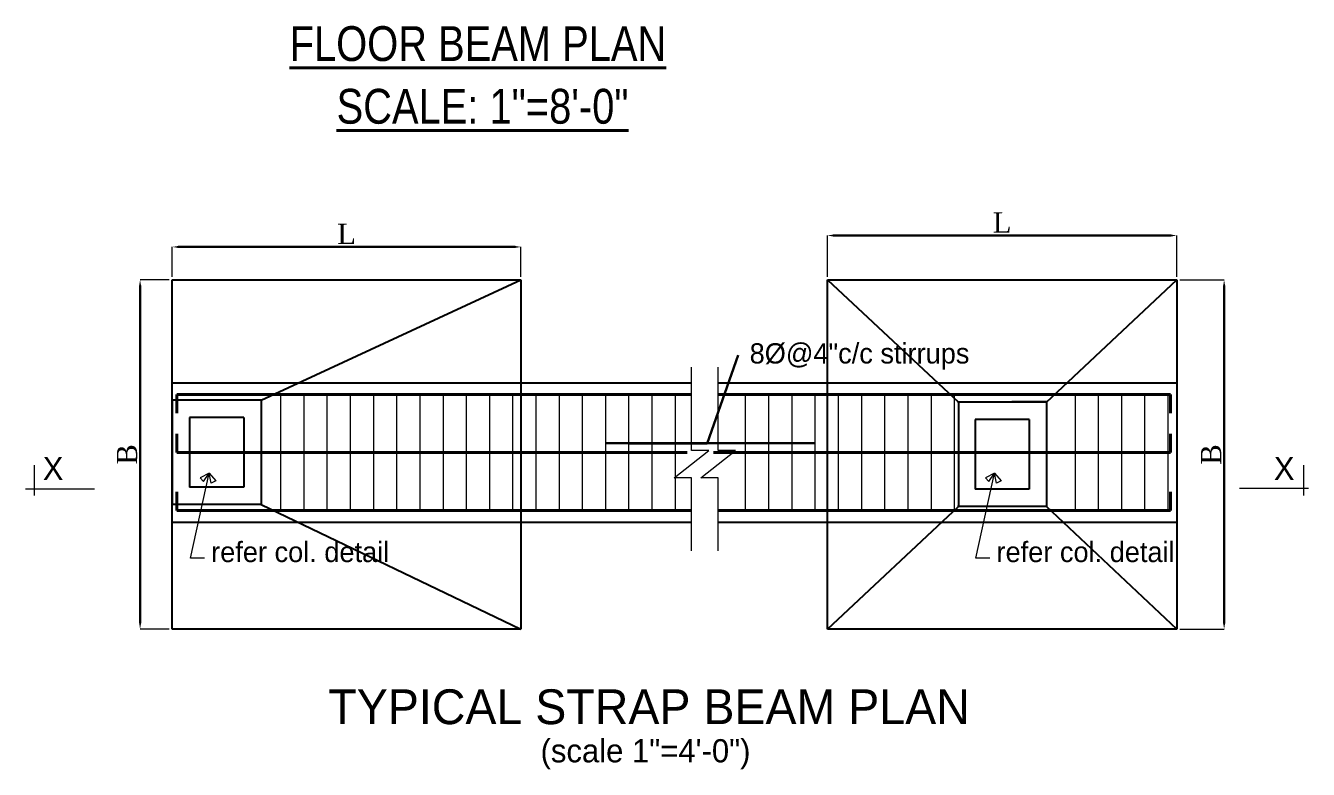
# Model space of a CAD drawing. Header units: inches. Extents: x 149715 to 156550, y -16726 to -14386.
# Drawn here: x 150642.8 to 151085, y -16061.5 to -15805.1 of the extents above; entities that cross this region are included whole.
import ezdxf
from ezdxf.enums import TextEntityAlignment as Align

# ---------------------------------------------------------------- set-up
doc = ezdxf.new("R2010")
doc.units = ezdxf.units.IN
doc.header["$LTSCALE"] = 0.5
doc.header["$MEASUREMENT"] = 0
doc.header["$PDMODE"] = 66
doc.linetypes.add('ACAD_ISO04W100', pattern=[30, 24, -3, 0, -3])
for name, color, linetype, lineweight in [('cl', 4, 'ACAD_ISO04W100', 15), ('DIM', 4, 'Continuous', 5), ('REINFORCEMENT', 2, 'Continuous', 40), ('TEXT', 220, 'Continuous', 9), ('tiles', 30, 'Continuous', 5), ('wall', 1, 'Continuous', 40)]:
    doc.layers.add(name, color=color, linetype=linetype, lineweight=lineweight)
doc.layers.add('hatch2', color=1, linetype='Continuous')
doc.styles.add('ordinary', font='ARIALN.TTF')
doc.styles.add('Text', font='GOTHIC.TTF', dxfattribs={"height": 6})
doc.styles.add('TEXT-4', font='times.ttf', dxfattribs={"height": 7})
doc.dimstyles.new('DIM-4', dxfattribs={"dimtxt": 4, "dimasz": 2, "dimexe": 0, "dimexo": 1, "dimgap": 1, "dimtad": 1, "dimdec": 0, "dimlfac": 0.5, "dimzin": 3, "dimdsep": 46, "dimlunit": 4, "dimtxsty": 'TEXT-4', "dimcen": 0.09, "dimadec": 0, "dimazin": 0, "dimtfac": 1, "dimtdec": 0, "dimtix": 1, "dimtofl": 0, "dimtmove": 2, "dimatfit": 2, "dimfxl": 1, "dimtolj": 1, "dimtzin": 0, "dimlwe": 5, "dimarcsym": 0})

# ---------------------------------------------------------------- blocks, each defined once
blk = doc.blocks.new('*D55')
at = {"layer": 'Defpoints', "color": 0, "lineweight": 30, "transparency": 16777216}
for p in [(880275.83, -14779.13), (880275.83, -14794.4), (880396.31, -14794.4)]:
    blk.add_point(p, dxfattribs=at)
at = {"layer": 'DIM', "color": 0, "lineweight": 5, "transparency": 16777216}
for p, q in [((880275.83, -14793.4), (880275.83, -14779.13)), ((880396.31, -14793.4), (880396.31, -14779.13))]:
    blk.add_line(p, q, dxfattribs=at)
at = {"layer": 'DIM', "color": 0, "lineweight": -2, "transparency": 16777216}
blk.add_line((880394.31, -14779.13), (880277.83, -14779.13), dxfattribs=at)
at = {"layer": 'DIM', "color": 0, "lineweight": 30, "transparency": 16777216}
for points in [[(880277.83, -14778.8), (880277.83, -14779.46), (880275.83, -14779.13)], [(880394.31, -14778.8), (880394.31, -14779.46), (880396.31, -14779.13)]]:
    blk.add_solid(points, dxfattribs=at)
at = {"layer": 'DIM', "color": 0, "transparency": 16777216, "insert": (880336.07, -14774.63), "char_height": 7, "attachment_point": 5, "style": 'TEXT-4'}
blk.add_mtext('\\A1;L', dxfattribs=at)
blk = doc.blocks.new('*D56')
at = {"layer": 'Defpoints', "color": 0, "lineweight": 30, "transparency": 16777216}
for p in [(880396.31, -14794.4), (880396.31, -14914.82), (880412.62, -14914.82)]:
    blk.add_point(p, dxfattribs=at)
at = {"layer": 'DIM', "color": 0, "lineweight": 5, "transparency": 16777216}
for p, q in [((880397.31, -14794.4), (880412.62, -14794.4)), ((880397.31, -14914.82), (880412.62, -14914.82))]:
    blk.add_line(p, q, dxfattribs=at)
at = {"layer": 'DIM', "color": 0, "lineweight": -2, "transparency": 16777216}
blk.add_line((880412.62, -14796.4), (880412.62, -14912.82), dxfattribs=at)
at = {"layer": 'DIM', "color": 0, "lineweight": 30, "transparency": 16777216}
for points in [[(880412.29, -14796.4), (880412.95, -14796.4), (880412.62, -14794.4)], [(880412.29, -14912.82), (880412.95, -14912.82), (880412.62, -14914.82)]]:
    blk.add_solid(points, dxfattribs=at)
at = {"layer": 'DIM', "color": 0, "transparency": 16777216, "insert": (880408.12, -14854.61), "char_height": 7, "attachment_point": 5, "rotation": 90, "style": 'TEXT-4'}
blk.add_mtext('\\A1;B', dxfattribs=at)
blk = doc.blocks.new('*D57')
at = {"layer": 'Defpoints', "color": 0, "lineweight": 30, "transparency": 16777216}
for p in [(880049.97, -14783.06), (880049.97, -14794.4), (880170.19, -14794.4)]:
    blk.add_point(p, dxfattribs=at)
at = {"layer": 'DIM', "color": 0, "lineweight": 5, "transparency": 16777216}
for p, q in [((880049.97, -14793.4), (880049.97, -14783.06)), ((880170.19, -14793.4), (880170.19, -14783.06))]:
    blk.add_line(p, q, dxfattribs=at)
at = {"layer": 'DIM', "color": 0, "lineweight": -2, "transparency": 16777216}
blk.add_line((880168.19, -14783.06), (880051.97, -14783.06), dxfattribs=at)
at = {"layer": 'DIM', "color": 0, "lineweight": 30, "transparency": 16777216}
for points in [[(880051.97, -14782.73), (880051.97, -14783.4), (880049.97, -14783.06)], [(880168.19, -14782.73), (880168.19, -14783.4), (880170.19, -14783.06)]]:
    blk.add_solid(points, dxfattribs=at)
at = {"layer": 'DIM', "color": 0, "transparency": 16777216, "insert": (880110.08, -14778.56), "char_height": 7, "attachment_point": 5, "style": 'TEXT-4'}
blk.add_mtext('\\A1;L', dxfattribs=at)
blk = doc.blocks.new('*D58')
at = {"layer": 'Defpoints', "color": 0, "lineweight": 30, "transparency": 16777216}
for p in [(880049.97, -14794.4), (880038.89, -14914.8), (880049.97, -14914.8)]:
    blk.add_point(p, dxfattribs=at)
at = {"layer": 'DIM', "color": 0, "lineweight": 5, "transparency": 16777216}
for p, q in [((880048.97, -14794.4), (880038.89, -14794.4)), ((880048.97, -14914.8), (880038.89, -14914.8))]:
    blk.add_line(p, q, dxfattribs=at)
at = {"layer": 'DIM', "color": 0, "lineweight": -2, "transparency": 16777216}
blk.add_line((880038.89, -14796.4), (880038.89, -14912.8), dxfattribs=at)
at = {"layer": 'DIM', "color": 0, "lineweight": 30, "transparency": 16777216}
for points in [[(880038.56, -14796.4), (880039.22, -14796.4), (880038.89, -14794.4)], [(880038.56, -14912.8), (880039.22, -14912.8), (880038.89, -14914.8)]]:
    blk.add_solid(points, dxfattribs=at)
at = {"layer": 'DIM', "color": 0, "transparency": 16777216, "insert": (880034.39, -14854.6), "char_height": 7, "attachment_point": 5, "rotation": 90, "style": 'TEXT-4'}
blk.add_mtext('\\A1;B', dxfattribs=at)
blk = doc.blocks.new('MMMMM')
at = {"layer": 'DIM'}
for p, q in [((880002.43, -14868.78), (880002.43, -14858.31)), ((880440.08, -14868.78), (880440.08, -14858.31)), ((879999.44, -14866.43), (880023.18, -14866.43)), ((880441.65, -14866.3), (880417.91, -14866.3))]:
    blk.add_line(p, q, dxfattribs=at)
at = {"layer": 'hatch2'}
for p, q in [((880049.97, -14914.8), (880049.97, -14794.4)), ((880049.97, -14794.4), (880170.19, -14794.4)), ((880080.65, -14835.89), (880170.19, -14794.4)), ((880170.19, -14794.4), (880170.19, -14914.8)), ((880275.83, -14794.4), (880396.31, -14794.4)), ((880275.83, -14914.8), (880275.83, -14794.4)), ((880275.83, -14794.4), (880321.03, -14836.52)), ((880351.41, -14836.52), (880396.31, -14794.4)), ((880396.31, -14794.4), (880396.31, -14914.82)), ((880049.97, -14835.89), (880049.97, -14871.89)), ((880080.65, -14835.89), (880049.97, -14835.89)), ((880080.65, -14835.89), (880080.65, -14871.89)), ((880351.41, -14836.52), (880320.73, -14836.52)), ((880321.03, -14836.52), (880321.03, -14872.52)), ((880351.41, -14836.52), (880351.41, -14872.52)), ((880055.97, -14841.89), (880055.97, -14865.89)), ((880074.65, -14841.89), (880055.97, -14841.89)), ((880074.65, -14841.89), (880074.65, -14865.89)), ((880326.73, -14842.52), (880326.73, -14866.52)), ((880345.41, -14842.52), (880326.73, -14842.52)), ((880345.41, -14842.52), (880345.41, -14866.52)), ((880074.65, -14865.89), (880055.97, -14865.89)), ((880345.41, -14866.52), (880326.73, -14866.52)), ((880080.65, -14871.89), (880049.97, -14871.89)), ((880080.65, -14871.89), (880170.19, -14914.8)), ((880275.83, -14914.8), (880321.03, -14872.52)), ((880351.41, -14872.52), (880320.73, -14872.52)), ((880396.31, -14914.82), (880351.41, -14872.52)), ((880170.19, -14914.8), (880049.97, -14914.8)), ((880396.31, -14914.8), (880275.83, -14914.8))]:
    blk.add_line(p, q, dxfattribs=at)
at = {"layer": 'REINFORCEMENT', "color": 7}
for p, q in [((880051.56, -14833.89), (880228.98, -14833.89)), ((880051.56, -14840.34), (880051.56, -14833.89)), ((880238.15, -14833.89), (880394.1, -14833.89)), ((880394.1, -14840.34), (880394.1, -14833.89)), ((880051.56, -14853.89), (880051.56, -14847.44)), ((880394.1, -14853.89), (880394.1, -14847.44)), ((880051.56, -14853.89), (880227.47, -14853.89)), ((880236.63, -14853.89), (880394.1, -14853.89)), ((880051.56, -14873.89), (880051.56, -14867.44)), ((880394.1, -14873.89), (880394.1, -14867.44)), ((880051.56, -14873.89), (880228.98, -14873.89)), ((880238.15, -14873.89), (880394.1, -14873.89))]:
    blk.add_line(p, q, dxfattribs=at)
at = {"layer": 'tiles'}
for p, q in [((880087.32, -14833.89), (880087.32, -14873.89)), ((880095.32, -14833.89), (880095.32, -14873.89)), ((880103.32, -14833.89), (880103.32, -14873.89)), ((880111.32, -14833.89), (880111.32, -14873.89)), ((880119.32, -14833.89), (880119.32, -14873.89)), ((880127.32, -14833.89), (880127.32, -14873.89)), ((880135.32, -14833.89), (880135.32, -14873.89)), ((880143.32, -14833.89), (880143.32, -14873.89)), ((880151.32, -14833.89), (880151.32, -14873.89)), ((880159.32, -14833.89), (880159.32, -14873.89)), ((880167.32, -14833.89), (880167.32, -14873.89)), ((880175.32, -14833.89), (880175.32, -14873.89)), ((880183.32, -14833.89), (880183.32, -14873.89)), ((880191.32, -14833.89), (880191.32, -14873.89)), ((880191.32, -14833.89), (880191.32, -14873.89)), ((880199.32, -14833.89), (880199.32, -14873.89)), ((880199.32, -14833.89), (880199.32, -14873.89)), ((880207.32, -14833.89), (880207.32, -14873.89)), ((880215.32, -14833.89), (880215.32, -14873.89)), ((880223.32, -14833.89), (880223.32, -14873.89)), ((880247.54, -14833.89), (880247.54, -14873.89)), ((880255.54, -14833.89), (880255.54, -14873.89)), ((880263.54, -14833.89), (880263.54, -14873.89)), ((880271.54, -14833.89), (880271.54, -14873.89)), ((880271.54, -14833.89), (880271.54, -14873.89)), ((880279.54, -14833.89), (880279.54, -14873.89)), ((880279.54, -14833.89), (880279.54, -14873.89)), ((880287.54, -14833.89), (880287.54, -14873.89)), ((880295.57, -14833.89), (880295.57, -14873.89)), ((880303.57, -14833.89), (880303.57, -14873.89)), ((880311.57, -14833.89), (880311.57, -14873.89)), ((880319.57, -14833.89), (880319.57, -14873.89)), ((880361.21, -14833.89), (880361.21, -14873.89)), ((880369.21, -14833.89), (880369.21, -14873.89)), ((880377.21, -14833.89), (880377.21, -14873.89)), ((880385.21, -14833.89), (880385.21, -14873.89)), ((880393.21, -14833.89), (880393.21, -14873.89)), ((880056.23, -14890.37), (880062.7, -14861.1)), ((880062.7, -14861.1), (880059.64, -14862.63)), ((880059.64, -14862.63), (880060.77, -14863.92)), ((880060.77, -14863.92), (880062.7, -14861.1)), ((880063.42, -14864.44), (880062.7, -14861.1)), ((880062.7, -14861.1), (880064.95, -14863.67)), ((880326.99, -14890.37), (880333.46, -14861.1)), ((880333.46, -14861.1), (880330.4, -14862.63)), ((880330.4, -14862.63), (880331.53, -14863.92)), ((880331.53, -14863.92), (880333.46, -14861.1)), ((880334.18, -14864.44), (880333.46, -14861.1)), ((880333.46, -14861.1), (880335.72, -14863.67)), ((880064.95, -14863.67), (880063.42, -14864.44)), ((880335.72, -14863.67), (880334.18, -14864.44)), ((880061.12, -14890.37), (880056.23, -14890.37)), ((880331.89, -14890.37), (880326.99, -14890.37))]:
    blk.add_line(p, q, dxfattribs=at)
for points in [[(880228.98, -14887.77), (880228.98, -14862.61), (880222.98, -14862.61), (880234.98, -14853.26), (880228.98, -14853.26), (880228.98, -14824.49)], [(880238.15, -14887.77), (880238.15, -14862.61), (880232.15, -14862.61), (880244.15, -14853.26), (880238.15, -14853.26), (880238.15, -14824.49)]]:
    blk.add_lwpolyline(points, dxfattribs=at)
at = {"layer": 'wall', "color": 6, "lineweight": -3}
for p, q in [((880049.97, -14829.89), (880228.98, -14829.89)), ((880238.15, -14829.89), (880396.31, -14829.89)), ((880049.97, -14877.89), (880228.98, -14877.89)), ((880238.15, -14877.89), (880396.31, -14877.89))]:
    blk.add_line(p, q, dxfattribs=at)
at = {"layer": 'wall', "lineweight": -2}
for p, q in [((880351.41, -14836.48), (880339.41, -14836.48)), ((880345.54, -14842.36), (880345.54, -14842.36)), ((880345.54, -14866.36), (880345.54, -14866.36))]:
    blk.add_line(p, q, dxfattribs=at)
at = {"layer": 'TEXT', "style": 'Text'}
for s, height, p in [('8%%C@4"c/c stirrups', 7, (880249.03, -14823.25)), ('X', 8, (880005.33, -14863.43)), ('X', 8, (880429.75, -14863.43)), ('refer col. detail', 7, (880063.39, -14891.7)), ('refer col. detail', 7, (880334.15, -14891.7)), ('TYPICAL STRAP BEAM PLAN', 12, (880103.79, -14947.57)), ('(scale 1"=4\'-0")', 8, (880176.96, -14960.74))]:
    blk.add_text(s, height=height, dxfattribs=at).set_placement(p)
at = {"layer": 'DIM'}
for base, p1, p2, picture, middle in [((880049.97, -14783.06), (880170.19, -14794.4), (880049.97, -14794.4), '*D57', (880110.08, -14778.56)), ((880275.83, -14779.13), (880396.31, -14794.4), (880275.83, -14794.4), '*D55', (880336.07, -14774.63))]:
    dim = blk.add_linear_dim(base=base, p1=p1, p2=p2, text='L', dimstyle='DIM-4', dxfattribs=at)
    dim.commit()
    dim.dimension.update_dxf_attribs({"geometry": picture, "text_midpoint": middle})
for base, p1, p2, picture, middle in [((880038.89, -14914.8), (880049.97, -14794.4), (880049.97, -14914.8), '*D58', (880034.39, -14854.6)), ((880412.62, -14914.82), (880396.31, -14794.4), (880396.31, -14914.82), '*D56', (880408.12, -14854.61))]:
    dim = blk.add_linear_dim(base=base, p1=p1, p2=p2, angle=90, text='B', dimstyle='DIM-4', dxfattribs=at)
    dim.commit()
    dim.dimension.update_dxf_attribs({"geometry": picture, "text_midpoint": middle})
for points in [[(880207.32, -14850.87), (880234.35, -14850.87), (880245.05, -14820.39)], [(880199.32, -14850.71), (880234.35, -14850.71)], [(880215.32, -14850.71), (880234.35, -14850.71)], [(880223.32, -14850.71), (880234.35, -14850.71)], [(880262.92, -14850.71), (880234.35, -14850.71)], [(880254.92, -14850.71), (880234.35, -14850.71)], [(880246.92, -14850.71), (880234.35, -14850.71)], [(880271.6, -14850.71), (880234.35, -14850.71)]]:
    blk.add_leader(points, dimstyle='DIM-4', override={"dimgap": 1, "dimtad": 0}, dxfattribs=at)

msp = doc.modelspace()

# ---------------------------------------------------------------- block references
at = {"layer": 'cl', "color": 18, "linetype": 'Continuous', "lineweight": 30, "true_color": 0x000000}
msp.add_blockref('MMMMM', (-729356.66, -1098.33), dxfattribs=at)

# ---------------------------------------------------------------- texts
at = {"layer": 'wall', "style": 'ordinary'}
for s, p in [('%%UFLOOR BEAM PLAN', (150798.71, -15811.29)), ('%%USCALE: 1"=8\'-0"', (150800.3, -15832.9))]:
    msp.add_text(s, height=12, dxfattribs=at).set_placement(p, align=Align.MIDDLE_CENTER)

doc.saveas('drawing.dxf')
